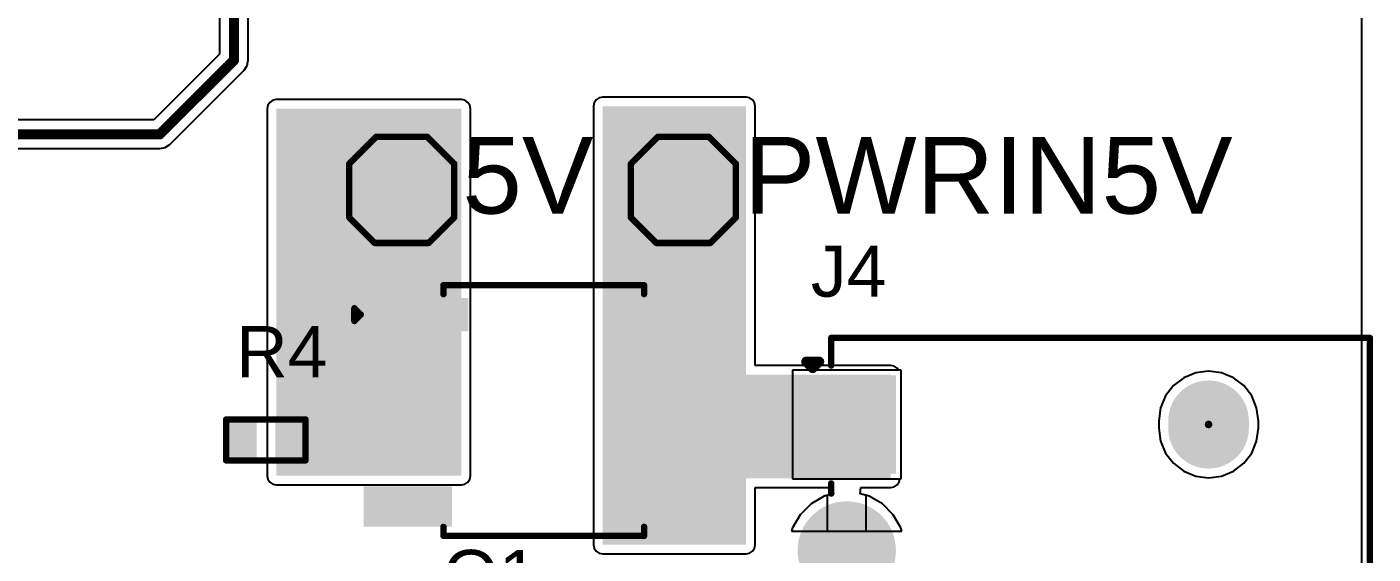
# Model space of a CAD drawing. Header units: millimetres. Extents: x -0.13 to 3.86, y -0.01 to 4.3.
# Drawn here: x 2.797 to 3.849, y 2.636 to 3.048 of the extents above; entities that cross this region are included whole.
import ezdxf

# ---------------------------------------------------------------- set-up
doc = ezdxf.new("R2010")
doc.units = ezdxf.units.MM
doc.header["$MEASUREMENT"] = 0
for name, color, linetype in [('BottomLayer', 5, 'Continuous'), ('BottomSolder', 6, 'Continuous'), ('MultiLayer', 9, 'Continuous'), ('PadHoleLayer', 156, 'Continuous'), ('TopLayer', 1, 'Continuous'), ('TopOverlay', 2, 'Continuous'), ('TopPaste', 8, 'Continuous'), ('TopSolder', 216, 'Continuous')]:
    doc.layers.add(name, color=color, linetype=linetype)
doc.styles.add('Arial', font='arial.ttf', dxfattribs={"height": 0.2})

# ---------------------------------------------------------------- blocks, each defined once
blk = doc.blocks.new('R___0402_160')
at = {"layer": 'TopLayer'}
for points in [[(-0.0275, -0.0125), (-0.0275, 0.0125), (-0.0095, 0.0125), (-0.0095, -0.0125)], [(0.0095, -0.0125), (0.0095, 0.0125), (0.0275, 0.0125), (0.0275, -0.0125)]]:
    blk.add_hatch(color=1, dxfattribs=at).paths.add_polyline_path(points)
at = {"layer": 'TopPaste'}
for points in [[(-0.0275, -0.0125), (-0.0275, 0.0125), (-0.0095, 0.0125), (-0.0095, -0.0125)], [(0.0095, -0.0125), (0.0095, 0.0125), (0.0275, 0.0125), (0.0275, -0.0125)]]:
    blk.add_hatch(color=8, dxfattribs=at).paths.add_polyline_path(points)
at = {"layer": 'TopSolder'}
for points in [[(-0.0297, -0.0147), (-0.0297, 0.0147), (-0.0073, 0.0147), (-0.0073, -0.0147)], [(0.0073, -0.0147), (0.0073, 0.0147), (0.0297, 0.0147), (0.0297, -0.0147)]]:
    blk.add_hatch(color=216, dxfattribs=at).paths.add_polyline_path(points)
at = {"layer": 'TopOverlay'}
for points, const_width in [([(-0.031, 0.016), (0.031, 0.016)], 0.005), ([(-0.031, -0.016), (-0.031, 0.016)], 0.005), ([(0.031, -0.016), (0.031, 0.016)], 0.005), ([(-0.031, -0.016), (0.031, -0.016)], 0.005), ([(-0.032, -0.017), (0.032, -0.017)], 0.000127)]:
    blk.add_lwpolyline(points, dxfattribs=dict(at, const_width=const_width))
for points, const_width in [([(-0.0323, 0.016, 1), (-0.0298, 0.016, 1)], 0.0025), ([(-0.0323, 0.016, 1), (-0.0298, 0.016, 1)], 0.0025), ([(0.0297, 0.016, 1), (0.0322, 0.016, 1)], 0.0025), ([(0.0297, 0.016, 1), (0.0322, 0.016, 1)], 0.0025), ([(-0.0323, -0.016, 1), (-0.0298, -0.016, 1)], 0.0025), ([(-0.0323, -0.016, 1), (-0.0298, -0.016, 1)], 0.0025), ([(-0.032, -0.017, 1), (-0.032, -0.017, 1)], 0.0000635), ([(0.0297, -0.016, 1), (0.0322, -0.016, 1)], 0.0025), ([(0.0297, -0.016, 1), (0.0322, -0.016, 1)], 0.0025), ([(0.032, -0.017, 1), (0.032, -0.017, 1)], 0.0000635)]:
    blk.add_lwpolyline(points, format="xyb", close=True, dxfattribs=dict(at, const_width=const_width))
blk = doc.blocks.new('SOIC_8_173')
at = {"layer": 'TopLayer'}
for points in [[(-0.0758, 0.0868), (-0.0758, 0.0632), (-0.1368, 0.0632), (-0.1368, 0.0868)], [(0.1368, 0.0868), (0.1368, 0.0632), (0.0758, 0.0632), (0.0758, 0.0868)], [(-0.0758, 0.0368), (-0.0758, 0.0132), (-0.1368, 0.0132), (-0.1368, 0.0368)], [(0.1368, 0.0368), (0.1368, 0.0132), (0.0758, 0.0132), (0.0758, 0.0368)], [(-0.0758, -0.0132), (-0.0758, -0.0368), (-0.1368, -0.0368), (-0.1368, -0.0132)], [(0.1368, -0.0132), (0.1368, -0.0368), (0.0758, -0.0368), (0.0758, -0.0132)], [(-0.0758, -0.0632), (-0.0758, -0.0868), (-0.1368, -0.0868), (-0.1368, -0.0632)], [(0.1368, -0.0632), (0.1368, -0.0868), (0.0758, -0.0868), (0.0758, -0.0632)]]:
    blk.add_hatch(color=1, dxfattribs=at).paths.add_polyline_path(points)
at = {"layer": 'TopOverlay'}
blk.add_hatch(color=2, dxfattribs=at).paths.add_polyline_path([(-0.072, 0.062), (-0.059, 0.062), (-0.059, 0.088), (-0.072, 0.088)])
at = {"layer": 'TopPaste'}
for points in [[(-0.0758, 0.0868), (-0.0758, 0.0632), (-0.1368, 0.0632), (-0.1368, 0.0868)], [(0.1368, 0.0868), (0.1368, 0.0632), (0.0758, 0.0632), (0.0758, 0.0868)], [(-0.0758, 0.0368), (-0.0758, 0.0132), (-0.1368, 0.0132), (-0.1368, 0.0368)], [(0.1368, 0.0368), (0.1368, 0.0132), (0.0758, 0.0132), (0.0758, 0.0368)], [(-0.0758, -0.0132), (-0.0758, -0.0368), (-0.1368, -0.0368), (-0.1368, -0.0132)], [(0.1368, -0.0132), (0.1368, -0.0368), (0.0758, -0.0368), (0.0758, -0.0132)], [(-0.0758, -0.0632), (-0.0758, -0.0868), (-0.1368, -0.0868), (-0.1368, -0.0632)], [(0.1368, -0.0632), (0.1368, -0.0868), (0.0758, -0.0868), (0.0758, -0.0632)]]:
    blk.add_hatch(color=8, dxfattribs=at).paths.add_polyline_path(points)
at = {"layer": 'TopSolder'}
for points in [[(-0.0718, 0.0908), (-0.0718, 0.0592), (-0.1408, 0.0592), (-0.1408, 0.0908)], [(0.1408, 0.0908), (0.1408, 0.0592), (0.0718, 0.0592), (0.0718, 0.0908)], [(-0.0718, 0.0408), (-0.0718, 0.0092), (-0.1408, 0.0092), (-0.1408, 0.0408)], [(0.1408, 0.0408), (0.1408, 0.0092), (0.0718, 0.0092), (0.0718, 0.0408)], [(-0.0718, -0.0092), (-0.0718, -0.0408), (-0.1408, -0.0408), (-0.1408, -0.0092)], [(0.1408, -0.0092), (0.1408, -0.0408), (0.0718, -0.0408), (0.0718, -0.0092)], [(-0.0718, -0.0592), (-0.0718, -0.0908), (-0.1408, -0.0908), (-0.1408, -0.0592)], [(0.1408, -0.0592), (0.1408, -0.0908), (0.0718, -0.0908), (0.0718, -0.0592)]]:
    blk.add_hatch(color=216, dxfattribs=at).paths.add_polyline_path(points)
at = {"layer": 'TopOverlay', "const_width": 0.005}
for points in [[(-0.0784, 0.091), (-0.0784, 0.098)], [(-0.0784, 0.098), (0.0784, 0.098)], [(0.0784, 0.091), (0.0784, 0.098)], [(-0.148, 0.08), (-0.143, 0.075)], [(-0.148, 0.07), (-0.148, 0.08)], [(-0.148, 0.07), (-0.143, 0.075)], [(-0.0784, -0.098), (-0.0784, -0.091)], [(0.0784, -0.098), (0.0784, -0.091)], [(-0.0784, -0.098), (0.0784, -0.098)]]:
    blk.add_lwpolyline(points, dxfattribs=at)
at = {"layer": 'TopOverlay', "const_width": 0.0025}
for points in [[(-0.0796, 0.098, 1), (-0.0771, 0.098, 1)], [(-0.0796, 0.098, 1), (-0.0771, 0.098, 1)], [(0.0771, 0.098, 1), (0.0796, 0.098, 1)], [(0.0771, 0.098, 1), (0.0796, 0.098, 1)], [(-0.0796, 0.091, 1), (-0.0771, 0.091, 1)], [(0.0771, 0.091, 1), (0.0796, 0.091, 1)], [(-0.1492, 0.08, 1), (-0.1467, 0.08, 1)], [(-0.1492, 0.08, 1), (-0.1467, 0.08, 1)], [(-0.1442, 0.075, 1), (-0.1417, 0.075, 1)], [(-0.1442, 0.075, 1), (-0.1417, 0.075, 1)], [(-0.1492, 0.07, 1), (-0.1467, 0.07, 1)], [(-0.1492, 0.07, 1), (-0.1467, 0.07, 1)], [(-0.0796, -0.091, 1), (-0.0771, -0.091, 1)], [(0.0771, -0.091, 1), (0.0796, -0.091, 1)], [(-0.0796, -0.098, 1), (-0.0771, -0.098, 1)], [(-0.0796, -0.098, 1), (-0.0771, -0.098, 1)], [(0.0771, -0.098, 1), (0.0796, -0.098, 1)], [(0.0771, -0.098, 1), (0.0796, -0.098, 1)]]:
    blk.add_lwpolyline(points, format="xyb", close=True, dxfattribs=at)
blk = doc.blocks.new('1053131306_208')
at = {"layer": 'BottomLayer'}
h = blk.add_hatch(color=5, dxfattribs=at)
edge = h.paths.add_edge_path()
edge.add_arc((-0.2461, 0.1413), 0.0354, 0, 360)
h = blk.add_hatch(color=5, dxfattribs=at)
edge = h.paths.add_edge_path()
edge.add_arc((-0.1476, 0.1413), 0.0354, 0, 360)
h = blk.add_hatch(color=5, dxfattribs=at)
edge = h.paths.add_edge_path()
edge.add_arc((-0.0492, 0.1413), 0.0354, 0, 360)
h = blk.add_hatch(color=5, dxfattribs=at)
edge = h.paths.add_edge_path()
edge.add_arc((0.0492, 0.1413), 0.0354, 0, 360)
h = blk.add_hatch(color=5, dxfattribs=at)
edge = h.paths.add_edge_path()
edge.add_arc((0.1476, 0.1413), 0.0354, 0, 360)
blk.add_hatch(color=5, dxfattribs=at).paths.add_polyline_path([(0.2106, 0.1768), (0.2815, 0.1768), (0.2815, 0.1059), (0.2106, 0.1059)])
at = {"layer": 'BottomSolder'}
h = blk.add_hatch(color=6, dxfattribs=at)
edge = h.paths.add_edge_path()
edge.add_arc((-0.2461, 0.1413), 0.0384, 0, 360)
h = blk.add_hatch(color=6, dxfattribs=at)
edge = h.paths.add_edge_path()
edge.add_arc((-0.1476, 0.1413), 0.0384, 0, 360)
h = blk.add_hatch(color=6, dxfattribs=at)
edge = h.paths.add_edge_path()
edge.add_arc((-0.0492, 0.1413), 0.0384, 0, 360)
h = blk.add_hatch(color=6, dxfattribs=at)
edge = h.paths.add_edge_path()
edge.add_arc((0.0492, 0.1413), 0.0384, 0, 360)
h = blk.add_hatch(color=6, dxfattribs=at)
edge = h.paths.add_edge_path()
edge.add_arc((0.1476, 0.1413), 0.0384, 0, 360)
blk.add_hatch(color=6, dxfattribs=at).paths.add_polyline_path([(0.2076, 0.1798), (0.2845, 0.1798), (0.2845, 0.1029), (0.2076, 0.1029)])
h = blk.add_hatch(color=6, dxfattribs=at)
edge = h.paths.add_edge_path()
edge.add_arc((-0.2461, -0.1413), 0.003, 0, 360)
h = blk.add_hatch(color=6, dxfattribs=at)
edge = h.paths.add_edge_path()
edge.add_arc((0.2461, -0.1413), 0.003, 0, 360)
at = {"layer": 'MultiLayer'}
h = blk.add_hatch(color=9, dxfattribs=at)
edge = h.paths.add_edge_path()
edge.add_arc((-0.2461, 0.1413), 0.0354, 0, 360)
h = blk.add_hatch(color=9, dxfattribs=at)
edge = h.paths.add_edge_path()
edge.add_arc((-0.1476, 0.1413), 0.0354, 0, 360)
h = blk.add_hatch(color=9, dxfattribs=at)
edge = h.paths.add_edge_path()
edge.add_arc((-0.0492, 0.1413), 0.0354, 0, 360)
h = blk.add_hatch(color=9, dxfattribs=at)
edge = h.paths.add_edge_path()
edge.add_arc((0.0492, 0.1413), 0.0354, 0, 360)
h = blk.add_hatch(color=9, dxfattribs=at)
edge = h.paths.add_edge_path()
edge.add_arc((0.1476, 0.1413), 0.0354, 0, 360)
blk.add_hatch(color=9, dxfattribs=at).paths.add_polyline_path([(0.2106, 0.1768), (0.2815, 0.1768), (0.2815, 0.1059), (0.2106, 0.1059)])
at = {"layer": 'PadHoleLayer'}
h = blk.add_hatch(color=156, dxfattribs=at)
edge = h.paths.add_edge_path()
edge.add_arc((-0.2461, 0.1413), 0.0236, 0, 360)
h = blk.add_hatch(color=156, dxfattribs=at)
edge = h.paths.add_edge_path()
edge.add_arc((-0.1476, 0.1413), 0.0236, 0, 360)
h = blk.add_hatch(color=156, dxfattribs=at)
edge = h.paths.add_edge_path()
edge.add_arc((-0.0492, 0.1413), 0.0236, 0, 360)
h = blk.add_hatch(color=156, dxfattribs=at)
edge = h.paths.add_edge_path()
edge.add_arc((0.0492, 0.1413), 0.0236, 0, 360)
h = blk.add_hatch(color=156, dxfattribs=at)
edge = h.paths.add_edge_path()
edge.add_arc((0.1476, 0.1413), 0.0236, 0, 360)
h = blk.add_hatch(color=156, dxfattribs=at)
edge = h.paths.add_edge_path()
edge.add_arc((0.2461, 0.1413), 0.0236, 0, 360)
h = blk.add_hatch(color=156, dxfattribs=at)
edge = h.paths.add_edge_path()
edge.add_arc((-0.2461, -0.1413), 0.0319, 0, 360)
h = blk.add_hatch(color=156, dxfattribs=at)
edge = h.paths.add_edge_path()
edge.add_arc((0.2431, -0.1413), 0.0315, 90, 270)
edge.add_line((0.2431, -0.1728), (0.249, -0.1728))
edge.add_arc((0.249, -0.1413), 0.0315, 270, 450)
edge.add_line((0.249, -0.1098), (0.2431, -0.1098))
at = {"layer": 'TopLayer'}
h = blk.add_hatch(color=1, dxfattribs=at)
edge = h.paths.add_edge_path()
edge.add_arc((-0.2461, 0.1413), 0.0354, 0, 360)
h = blk.add_hatch(color=1, dxfattribs=at)
edge = h.paths.add_edge_path()
edge.add_arc((-0.1476, 0.1413), 0.0354, 0, 360)
h = blk.add_hatch(color=1, dxfattribs=at)
edge = h.paths.add_edge_path()
edge.add_arc((-0.0492, 0.1413), 0.0354, 0, 360)
h = blk.add_hatch(color=1, dxfattribs=at)
edge = h.paths.add_edge_path()
edge.add_arc((0.0492, 0.1413), 0.0354, 0, 360)
h = blk.add_hatch(color=1, dxfattribs=at)
edge = h.paths.add_edge_path()
edge.add_arc((0.1476, 0.1413), 0.0354, 0, 360)
blk.add_hatch(color=1, dxfattribs=at).paths.add_polyline_path([(0.2106, 0.1768), (0.2815, 0.1768), (0.2815, 0.1059), (0.2106, 0.1059)])
at = {"layer": 'TopSolder'}
h = blk.add_hatch(color=216, dxfattribs=at)
edge = h.paths.add_edge_path()
edge.add_arc((-0.2461, 0.1413), 0.0384, 0, 360)
h = blk.add_hatch(color=216, dxfattribs=at)
edge = h.paths.add_edge_path()
edge.add_arc((-0.1476, 0.1413), 0.0384, 0, 360)
h = blk.add_hatch(color=216, dxfattribs=at)
edge = h.paths.add_edge_path()
edge.add_arc((-0.0492, 0.1413), 0.0384, 0, 360)
h = blk.add_hatch(color=216, dxfattribs=at)
edge = h.paths.add_edge_path()
edge.add_arc((0.0492, 0.1413), 0.0384, 0, 360)
h = blk.add_hatch(color=216, dxfattribs=at)
edge = h.paths.add_edge_path()
edge.add_arc((0.1476, 0.1413), 0.0384, 0, 360)
blk.add_hatch(color=216, dxfattribs=at).paths.add_polyline_path([(0.2076, 0.1798), (0.2845, 0.1798), (0.2845, 0.1029), (0.2076, 0.1029)])
h = blk.add_hatch(color=216, dxfattribs=at)
edge = h.paths.add_edge_path()
edge.add_arc((-0.2461, -0.1413), 0.003, 0, 360)
h = blk.add_hatch(color=216, dxfattribs=at)
edge = h.paths.add_edge_path()
edge.add_arc((0.2461, -0.1413), 0.003, 0, 360)
at = {"layer": 'TopOverlay'}
for points, const_width in [([(0.2952, 0.1729), (0.2902, 0.1679)], 0.00787), ([(0.2902, 0.1679), (0.2952, 0.1629)], 0.00787), ([(0.2952, 0.1729), (0.2952, 0.1629)], 0.00787), ([(-0.3138, 0.1535), (-0.2905, 0.1535)], 0.005), ([(-0.3138, 0.1535), (-0.3138, -0.2673)], 0.005), ([(-0.2016, 0.1535), (-0.1921, 0.1535)], 0.005), ([(-0.1032, 0.1535), (-0.0936, 0.1535)], 0.005), ([(-0.0048, 0.1535), (0.0048, 0.1535)], 0.005), ([(0.0936, 0.1535), (0.1032, 0.1535)], 0.005), ([(0.1921, 0.1535), (0.2, 0.1535)], 0.005), ([(0.2921, 0.1535), (0.3138, 0.1535)], 0.005), ([(0.3138, 0.1535), (0.3138, -0.2673)], 0.005), ([(-0.192, -0.23), (-0.203, -0.241)], 0.005), ([(-0.192, -0.23), (-0.156, -0.23)], 0.005), ([(-0.203, -0.241), (-0.203, -0.256)], 0.005), ([(-0.3138, -0.2673), (0.3138, -0.2673)], 0.005)]:
    blk.add_lwpolyline(points, dxfattribs=dict(at, const_width=const_width))
for points, const_width in [([(0.2882, 0.1679, 1), (0.2922, 0.1679, 1)], 0.00394), ([(0.2882, 0.1679, 1), (0.2922, 0.1679, 1)], 0.00394), ([(0.2932, 0.1729, 1), (0.2972, 0.1729, 1)], 0.00394), ([(0.2932, 0.1729, 1), (0.2972, 0.1729, 1)], 0.00394), ([(0.2932, 0.1629, 1), (0.2972, 0.1629, 1)], 0.00394), ([(0.2932, 0.1629, 1), (0.2972, 0.1629, 1)], 0.00394), ([(-0.315, 0.1535, 1), (-0.3125, 0.1535, 1)], 0.0025), ([(-0.315, 0.1535, 1), (-0.3125, 0.1535, 1)], 0.0025), ([(-0.2917, 0.1535, 1), (-0.2892, 0.1535, 1)], 0.0025), ([(-0.2029, 0.1535, 1), (-0.2004, 0.1535, 1)], 0.0025), ([(-0.1933, 0.1535, 1), (-0.1908, 0.1535, 1)], 0.0025), ([(-0.1045, 0.1535, 1), (-0.102, 0.1535, 1)], 0.0025), ([(-0.0949, 0.1535, 1), (-0.0924, 0.1535, 1)], 0.0025), ([(-0.006, 0.1535, 1), (-0.0035, 0.1535, 1)], 0.0025), ([(0.0035, 0.1535, 1), (0.006, 0.1535, 1)], 0.0025), ([(0.0924, 0.1535, 1), (0.0949, 0.1535, 1)], 0.0025), ([(0.102, 0.1535, 1), (0.1045, 0.1535, 1)], 0.0025), ([(0.1908, 0.1535, 1), (0.1933, 0.1535, 1)], 0.0025), ([(0.1987, 0.1535, 1), (0.2012, 0.1535, 1)], 0.0025), ([(0.2909, 0.1535, 1), (0.2934, 0.1535, 1)], 0.0025), ([(0.3125, 0.1535, 1), (0.315, 0.1535, 1)], 0.0025), ([(0.3125, 0.1535, 1), (0.315, 0.1535, 1)], 0.0025), ([(-0.1933, -0.23, 1), (-0.1908, -0.23, 1)], 0.0025), ([(-0.1933, -0.23, 1), (-0.1908, -0.23, 1)], 0.0025), ([(-0.1573, -0.23, 1), (-0.1547, -0.23, 1)], 0.0025), ([(-0.2042, -0.241, 1), (-0.2018, -0.241, 1)], 0.0025), ([(-0.2042, -0.241, 1), (-0.2018, -0.241, 1)], 0.0025), ([(-0.2042, -0.256, 1), (-0.2018, -0.256, 1)], 0.0025), ([(-0.315, -0.2673, 1), (-0.3125, -0.2673, 1)], 0.0025), ([(-0.315, -0.2673, 1), (-0.3125, -0.2673, 1)], 0.0025), ([(0.3125, -0.2673, 1), (0.315, -0.2673, 1)], 0.0025), ([(0.3125, -0.2673, 1), (0.315, -0.2673, 1)], 0.0025)]:
    blk.add_lwpolyline(points, format="xyb", close=True, dxfattribs=dict(at, const_width=const_width))
blk.add_text('PCB Edge', height=0.04, dxfattribs=at).set_placement((-0.1427, -0.244))
blk = doc.blocks.new('T____P______TH_1_8___H_________0_92___210')
at = {"layer": 'BottomLayer'}
blk.add_hatch(color=5, dxfattribs=at).paths.add_polyline_path([(0.0177, 0.0354), (-0.0177, 0.0354), (-0.0354, 0.0177), (-0.0354, -0.0177), (-0.0177, -0.0354), (0.0177, -0.0354), (0.0354, -0.0177), (0.0354, 0.0177)])
at = {"layer": 'BottomSolder'}
blk.add_hatch(color=6, dxfattribs=at).paths.add_polyline_path([(0.0197, 0.0394), (-0.0197, 0.0394), (-0.0394, 0.0197), (-0.0394, -0.0197), (-0.0197, -0.0394), (0.0197, -0.0394), (0.0394, -0.0197), (0.0394, 0.0197)])
at = {"layer": 'MultiLayer'}
blk.add_hatch(color=9, dxfattribs=at).paths.add_polyline_path([(0.0177, 0.0354), (-0.0177, 0.0354), (-0.0354, 0.0177), (-0.0354, -0.0177), (-0.0177, -0.0354), (0.0177, -0.0354), (0.0354, -0.0177), (0.0354, 0.0177)])
at = {"layer": 'PadHoleLayer'}
h = blk.add_hatch(color=156, dxfattribs=at)
edge = h.paths.add_edge_path()
edge.add_arc((0, 0), 0.0181, 0, 360)
at = {"layer": 'TopLayer'}
blk.add_hatch(color=1, dxfattribs=at).paths.add_polyline_path([(0.0177, 0.0354), (-0.0177, 0.0354), (-0.0354, 0.0177), (-0.0354, -0.0177), (-0.0177, -0.0354), (0.0177, -0.0354), (0.0354, -0.0177), (0.0354, 0.0177)])
at = {"layer": 'TopSolder'}
blk.add_hatch(color=216, dxfattribs=at).paths.add_polyline_path([(0.0197, 0.0394), (-0.0197, 0.0394), (-0.0394, 0.0197), (-0.0394, -0.0197), (-0.0197, -0.0394), (0.0197, -0.0394), (0.0394, -0.0197), (0.0394, 0.0197)])
at = {"layer": 'TopOverlay', "const_width": 0.005}
for points in [[(-0.041, 0.021), (-0.02, 0.042)], [(-0.02, 0.042), (0.02, 0.042)], [(0.02, 0.042), (0.041, 0.021)], [(-0.041, -0.021), (-0.041, 0.021)], [(0.041, -0.021), (0.041, 0.021)], [(-0.041, -0.021), (-0.021, -0.041)], [(0.021, -0.041), (0.041, -0.021)], [(-0.02, -0.041), (0.021, -0.041)]]:
    blk.add_lwpolyline(points, dxfattribs=at)
at = {"layer": 'TopOverlay', "const_width": 0.0025}
for points in [[(-0.0212, 0.042, 1), (-0.0187, 0.042, 1)], [(-0.0212, 0.042, 1), (-0.0187, 0.042, 1)], [(0.0188, 0.042, 1), (0.0213, 0.042, 1)], [(0.0188, 0.042, 1), (0.0213, 0.042, 1)], [(-0.0422, 0.021, 1), (-0.0397, 0.021, 1)], [(-0.0422, 0.021, 1), (-0.0397, 0.021, 1)], [(0.0398, 0.021, 1), (0.0423, 0.021, 1)], [(0.0398, 0.021, 1), (0.0423, 0.021, 1)], [(-0.0422, -0.021, 1), (-0.0397, -0.021, 1)], [(-0.0422, -0.021, 1), (-0.0397, -0.021, 1)], [(0.0398, -0.021, 1), (0.0423, -0.021, 1)], [(0.0398, -0.021, 1), (0.0423, -0.021, 1)], [(-0.0222, -0.041, 1), (-0.0197, -0.041, 1)], [(-0.0212, -0.041, 1), (-0.0187, -0.041, 1)], [(0.0198, -0.041, 1), (0.0223, -0.041, 1)], [(0.0198, -0.041, 1), (0.0223, -0.041, 1)]]:
    blk.add_lwpolyline(points, format="xyb", close=True, dxfattribs=at)
blk = doc.blocks.new('T____P______TH_1_8___H_________0_92___211')
at = {"layer": 'BottomLayer'}
blk.add_hatch(color=5, dxfattribs=at).paths.add_polyline_path([(0.0177, 0.0354), (-0.0177, 0.0354), (-0.0354, 0.0177), (-0.0354, -0.0177), (-0.0177, -0.0354), (0.0177, -0.0354), (0.0354, -0.0177), (0.0354, 0.0177)])
at = {"layer": 'BottomSolder'}
blk.add_hatch(color=6, dxfattribs=at).paths.add_polyline_path([(0.0197, 0.0394), (-0.0197, 0.0394), (-0.0394, 0.0197), (-0.0394, -0.0197), (-0.0197, -0.0394), (0.0197, -0.0394), (0.0394, -0.0197), (0.0394, 0.0197)])
at = {"layer": 'MultiLayer'}
blk.add_hatch(color=9, dxfattribs=at).paths.add_polyline_path([(0.0177, 0.0354), (-0.0177, 0.0354), (-0.0354, 0.0177), (-0.0354, -0.0177), (-0.0177, -0.0354), (0.0177, -0.0354), (0.0354, -0.0177), (0.0354, 0.0177)])
at = {"layer": 'PadHoleLayer'}
h = blk.add_hatch(color=156, dxfattribs=at)
edge = h.paths.add_edge_path()
edge.add_arc((0, 0), 0.0181, 0, 360)
at = {"layer": 'TopLayer'}
blk.add_hatch(color=1, dxfattribs=at).paths.add_polyline_path([(0.0177, 0.0354), (-0.0177, 0.0354), (-0.0354, 0.0177), (-0.0354, -0.0177), (-0.0177, -0.0354), (0.0177, -0.0354), (0.0354, -0.0177), (0.0354, 0.0177)])
at = {"layer": 'TopSolder'}
blk.add_hatch(color=216, dxfattribs=at).paths.add_polyline_path([(0.0197, 0.0394), (-0.0197, 0.0394), (-0.0394, 0.0197), (-0.0394, -0.0197), (-0.0197, -0.0394), (0.0197, -0.0394), (0.0394, -0.0197), (0.0394, 0.0197)])
at = {"layer": 'TopOverlay', "const_width": 0.005}
for points in [[(-0.041, 0.021), (-0.02, 0.042)], [(-0.02, 0.042), (0.02, 0.042)], [(0.02, 0.042), (0.041, 0.021)], [(-0.041, -0.021), (-0.041, 0.021)], [(0.041, -0.021), (0.041, 0.021)], [(-0.041, -0.021), (-0.021, -0.041)], [(0.021, -0.041), (0.041, -0.021)], [(-0.02, -0.041), (0.021, -0.041)]]:
    blk.add_lwpolyline(points, dxfattribs=at)
at = {"layer": 'TopOverlay', "const_width": 0.0025}
for points in [[(-0.0212, 0.042, 1), (-0.0187, 0.042, 1)], [(-0.0212, 0.042, 1), (-0.0187, 0.042, 1)], [(0.0188, 0.042, 1), (0.0213, 0.042, 1)], [(0.0188, 0.042, 1), (0.0213, 0.042, 1)], [(-0.0422, 0.021, 1), (-0.0397, 0.021, 1)], [(-0.0422, 0.021, 1), (-0.0397, 0.021, 1)], [(0.0398, 0.021, 1), (0.0423, 0.021, 1)], [(0.0398, 0.021, 1), (0.0423, 0.021, 1)], [(-0.0422, -0.021, 1), (-0.0397, -0.021, 1)], [(-0.0422, -0.021, 1), (-0.0397, -0.021, 1)], [(0.0398, -0.021, 1), (0.0423, -0.021, 1)], [(0.0398, -0.021, 1), (0.0423, -0.021, 1)], [(-0.0222, -0.041, 1), (-0.0197, -0.041, 1)], [(-0.0212, -0.041, 1), (-0.0187, -0.041, 1)], [(0.0198, -0.041, 1), (0.0223, -0.041, 1)], [(0.0198, -0.041, 1), (0.0223, -0.041, 1)]]:
    blk.add_lwpolyline(points, format="xyb", close=True, dxfattribs=at)

msp = doc.modelspace()

# ---------------------------------------------------------------- hatches: boundary and pattern name
at = {"layer": 'TopLayer'}
for points in [[(2.992, 2.697), (3.1367, 2.697), (3.1367, 2.984), (2.992, 2.984)], [(3.247, 2.643), (3.359, 2.643), (3.359, 2.986), (3.247, 2.986)], [(3.325, 2.695), (3.472, 2.695), (3.472, 2.776), (3.325, 2.776)]]:
    msp.add_hatch(color=1, dxfattribs=at).paths.add_polyline_path(points)

# ---------------------------------------------------------------- linework, layer by layer
at = {"layer": 'BottomLayer'}
for p, q in [((3.8398, 4.1398), (3.8398, 0.0102)), ((2.9478, 3.2386), (2.9478, 3.0266)), ((2.9702, 3.022), (2.9702, 3.2386)), ((2.9478, 3.0266), (2.8964, 2.9752)), ((2.9694, 3.0177), (2.9702, 3.022)), ((2.9702, 3.022), (2.9702, 3.022)), ((2.9089, 2.9561), (2.9669, 3.0141)), ((2.9669, 3.0141), (2.9694, 3.0177)), ((2.9669, 3.0141), (2.9669, 3.0141)), ((2.8964, 2.9752), (2.3304, 2.9752)), ((2.9053, 2.9536), (2.9089, 2.9561)), ((3.0688, 2.9624), (3.0476, 2.9412)), ((3.1112, 2.9624), (3.0688, 2.9624)), ((3.1324, 2.9412), (3.1112, 2.9624)), ((3.2888, 2.9624), (3.2676, 2.9412)), ((3.3312, 2.9624), (3.2888, 2.9624)), ((3.3524, 2.9412), (3.3312, 2.9624)), ((2.3257, 2.9528), (2.901, 2.9528)), ((2.901, 2.9528), (2.9053, 2.9536)), ((2.901, 2.9528), (2.901, 2.9528)), ((3.0476, 2.9412), (3.0476, 2.8988)), ((3.1324, 2.8988), (3.1324, 2.9412)), ((3.2676, 2.9412), (3.2676, 2.8988)), ((3.3524, 2.8988), (3.3524, 2.9412)), ((3.0476, 2.8988), (3.0688, 2.8776)), ((3.1112, 2.8776), (3.1324, 2.8988)), ((3.2676, 2.8988), (3.2888, 2.8776)), ((3.3312, 2.8776), (3.3524, 2.8988)), ((3.0688, 2.8776), (3.1112, 2.8776)), ((3.2888, 2.8776), (3.3312, 2.8776)), ((3.4801, 2.7795), (3.3952, 2.7795)), ((3.3952, 2.7795), (3.3952, 2.6946)), ((3.4801, 2.6946), (3.4801, 2.7795)), ((3.7103, 2.7775), (3.7009, 2.7736)), ((3.7203, 2.7788), (3.7103, 2.7775)), ((3.7304, 2.7775), (3.7203, 2.7788)), ((3.7398, 2.7736), (3.7304, 2.7775)), ((3.6929, 2.7675), (3.6867, 2.7594)), ((3.7009, 2.7736), (3.6929, 2.7675)), ((3.7478, 2.7675), (3.7398, 2.7736)), ((3.754, 2.7594), (3.7478, 2.7675)), ((3.6867, 2.7594), (3.6828, 2.7501)), ((3.7578, 2.7501), (3.754, 2.7594)), ((3.6828, 2.7501), (3.6815, 2.74)), ((3.7592, 2.74), (3.7578, 2.7501)), ((3.6815, 2.74), (3.6815, 2.7341)), ((3.7592, 2.7341), (3.7592, 2.74)), ((3.6815, 2.7341), (3.6828, 2.7241)), ((3.6828, 2.7241), (3.6867, 2.7147)), ((3.754, 2.7147), (3.7578, 2.7241)), ((3.7578, 2.7241), (3.7592, 2.7341)), ((3.6867, 2.7147), (3.6929, 2.7067)), ((3.7478, 2.7067), (3.754, 2.7147)), ((3.6929, 2.7067), (3.7009, 2.7005)), ((3.7398, 2.7005), (3.7478, 2.7067)), ((3.3952, 2.6946), (3.4801, 2.6946)), ((3.7009, 2.7005), (3.7103, 2.6966)), ((3.7103, 2.6966), (3.7203, 2.6953)), ((3.7203, 2.6953), (3.7304, 2.6966)), ((3.7304, 2.6966), (3.7398, 2.7005)), ((3.4227, 2.6817), (3.4201, 2.681)), ((3.4227, 2.6536), (3.4227, 2.6817)), ((3.4552, 2.681), (3.4527, 2.6817)), ((3.4527, 2.6817), (3.4527, 2.6536)), ((3.4098, 2.675), (3.4013, 2.6665)), ((3.4201, 2.681), (3.4098, 2.675)), ((3.4656, 2.675), (3.4552, 2.681)), ((3.474, 2.6665), (3.4656, 2.675)), ((3.4013, 2.6665), (3.3953, 2.6562)), ((3.48, 2.6562), (3.474, 2.6665)), ((3.3953, 2.6562), (3.3946, 2.6536)), ((3.3946, 2.6536), (3.4227, 2.6536)), ((3.4527, 2.6536), (3.4807, 2.6536)), ((3.4807, 2.6536), (3.48, 2.6562))]:
    msp.add_line(p, q, dxfattribs=at)
at = {"layer": 'BottomLayer', "const_width": 0.008}
for points in [[(2.959, 3.022), (2.959, 3.254)], [(2.901, 2.964), (2.959, 3.022)], [(2.3257, 2.964), (2.901, 2.964)]]:
    msp.add_lwpolyline(points, dxfattribs=at)
at = {"layer": 'BottomLayer', "const_width": 0.004}
for points in [[(2.957, 3.022, 1), (2.961, 3.022, 1)], [(2.957, 3.022, 1), (2.961, 3.022, 1)], [(2.899, 2.964, 1), (2.903, 2.964, 1)], [(2.899, 2.964, 1), (2.903, 2.964, 1)]]:
    msp.add_lwpolyline(points, format="xyb", close=True, dxfattribs=at)
at = {"layer": 'TopLayer'}
for p, q in [((3.8398, 4.1398), (3.8398, 0.0102)), ((2.9854, 2.9867), (2.9849, 2.984)), ((2.987, 2.989), (2.9854, 2.9867)), ((2.9893, 2.9906), (2.987, 2.989)), ((2.992, 2.9911), (2.9893, 2.9906)), ((3.1367, 2.9911), (2.992, 2.9911)), ((3.1394, 2.9906), (3.1367, 2.9911)), ((3.1417, 2.989), (3.1394, 2.9906)), ((3.1433, 2.9867), (3.1417, 2.989)), ((3.1438, 2.984), (3.1433, 2.9867)), ((3.2404, 2.9887), (3.2399, 2.986)), ((3.242, 2.991), (3.2404, 2.9887)), ((3.2443, 2.9926), (3.242, 2.991)), ((3.247, 2.9931), (3.2443, 2.9926)), ((3.359, 2.9931), (3.247, 2.9931)), ((3.3617, 2.9926), (3.359, 2.9931)), ((3.364, 2.991), (3.3617, 2.9926)), ((3.3656, 2.9887), (3.364, 2.991)), ((3.3661, 2.986), (3.3656, 2.9887)), ((2.9849, 2.984), (2.9849, 2.697)), ((3.1438, 2.697), (3.1438, 2.984)), ((3.2399, 2.986), (3.2399, 2.643)), ((3.3661, 2.7831), (3.3661, 2.986)), ((3.472, 2.7831), (3.3661, 2.7831)), ((3.4747, 2.7826), (3.472, 2.7831)), ((3.477, 2.781), (3.4747, 2.7826)), ((3.4781, 2.7795), (3.477, 2.781)), ((3.4801, 2.7795), (3.4781, 2.7795)), ((3.4801, 2.6946), (3.4801, 2.7795)), ((3.7103, 2.7775), (3.7009, 2.7736)), ((3.7203, 2.7788), (3.7103, 2.7775)), ((3.7304, 2.7775), (3.7203, 2.7788)), ((3.7398, 2.7736), (3.7304, 2.7775)), ((3.6929, 2.7675), (3.6867, 2.7594)), ((3.7009, 2.7736), (3.6929, 2.7675)), ((3.7478, 2.7675), (3.7398, 2.7736)), ((3.754, 2.7594), (3.7478, 2.7675)), ((3.6867, 2.7594), (3.6828, 2.7501)), ((3.7578, 2.7501), (3.754, 2.7594)), ((3.6828, 2.7501), (3.6815, 2.74)), ((3.7592, 2.74), (3.7578, 2.7501)), ((3.6815, 2.74), (3.6815, 2.7341)), ((3.7592, 2.7341), (3.7592, 2.74)), ((3.6815, 2.7341), (3.6828, 2.7241)), ((3.6828, 2.7241), (3.6867, 2.7147)), ((3.754, 2.7147), (3.7578, 2.7241)), ((3.7578, 2.7241), (3.7592, 2.7341)), ((3.6867, 2.7147), (3.6929, 2.7067)), ((3.7478, 2.7067), (3.754, 2.7147)), ((3.6929, 2.7067), (3.7009, 2.7005)), ((3.7398, 2.7005), (3.7478, 2.7067)), ((2.9849, 2.697), (2.9854, 2.6943)), ((2.9854, 2.6943), (2.987, 2.692)), ((3.1417, 2.692), (3.1433, 2.6943)), ((3.1433, 2.6943), (3.1438, 2.697)), ((3.477, 2.69), (3.4786, 2.6923)), ((3.4786, 2.6923), (3.4791, 2.6946)), ((3.4791, 2.6946), (3.4801, 2.6946)), ((3.7009, 2.7005), (3.7103, 2.6966)), ((3.7103, 2.6966), (3.7203, 2.6953)), ((3.7203, 2.6953), (3.7304, 2.6966)), ((3.7304, 2.6966), (3.7398, 2.7005)), ((2.987, 2.692), (2.9893, 2.6904)), ((2.9893, 2.6904), (2.992, 2.6899)), ((2.992, 2.6899), (3.1367, 2.6899)), ((3.1367, 2.6899), (3.1394, 2.6904)), ((3.1394, 2.6904), (3.1417, 2.692)), ((3.3661, 2.643), (3.3661, 2.6879)), ((3.3661, 2.6879), (3.4265, 2.6879)), ((3.4272, 2.6829), (3.4201, 2.681)), ((3.4265, 2.6879), (3.4272, 2.6829)), ((3.4482, 2.6829), (3.4488, 2.6879)), ((3.4552, 2.681), (3.4482, 2.6829)), ((3.4488, 2.6879), (3.472, 2.6879)), ((3.472, 2.6879), (3.4747, 2.6884)), ((3.4747, 2.6884), (3.477, 2.69)), ((3.4098, 2.675), (3.4013, 2.6665)), ((3.4201, 2.681), (3.4098, 2.675)), ((3.4656, 2.675), (3.4552, 2.681)), ((3.474, 2.6665), (3.4656, 2.675)), ((3.4013, 2.6665), (3.3953, 2.6562)), ((3.48, 2.6562), (3.474, 2.6665)), ((3.3953, 2.6562), (3.3946, 2.6536)), ((3.3946, 2.6536), (3.4377, 2.6536)), ((3.4377, 2.6536), (3.4807, 2.6536)), ((3.4807, 2.6536), (3.48, 2.6562)), ((3.2399, 2.643), (3.2404, 2.6403)), ((3.2404, 2.6403), (3.242, 2.638)), ((3.364, 2.638), (3.3656, 2.6403)), ((3.3656, 2.6403), (3.3661, 2.643)), ((3.242, 2.638), (3.2443, 2.6364)), ((3.2443, 2.6364), (3.247, 2.6359)), ((3.247, 2.6359), (3.359, 2.6359)), ((3.359, 2.6359), (3.3617, 2.6364)), ((3.3617, 2.6364), (3.364, 2.638))]:
    msp.add_line(p, q, dxfattribs=at)

# ---------------------------------------------------------------- block references
for name, p in [('T____P______TH_1_8___H_________0_92___210', (3.09, 2.92)), ('T____P______TH_1_8___H_________0_92___211', (3.31, 2.92)), ('SOIC_8_173', (3.201, 2.748)), ('R___0402_160', (2.9839, 2.725))]:
    msp.add_blockref(name, p)
at = {"rotation": 90}
msp.add_blockref('1053131306_208', (3.579, 2.491), dxfattribs=at)

# ---------------------------------------------------------------- texts
at = {"layer": 'TopOverlay', "style": 'Arial'}
for s, height, p in [('5V', 0.06, (3.1373, 2.902)), ('PWRIN5V', 0.06, (3.3573, 2.902)), ('J4', 0.04, (3.4096, 2.837)), ('R4', 0.04, (2.9606, 2.774)), ('Q1', 0.04, (3.1223, 2.599))]:
    msp.add_text(s, height=height, dxfattribs=at).set_placement(p)

doc.saveas('drawing.dxf')
